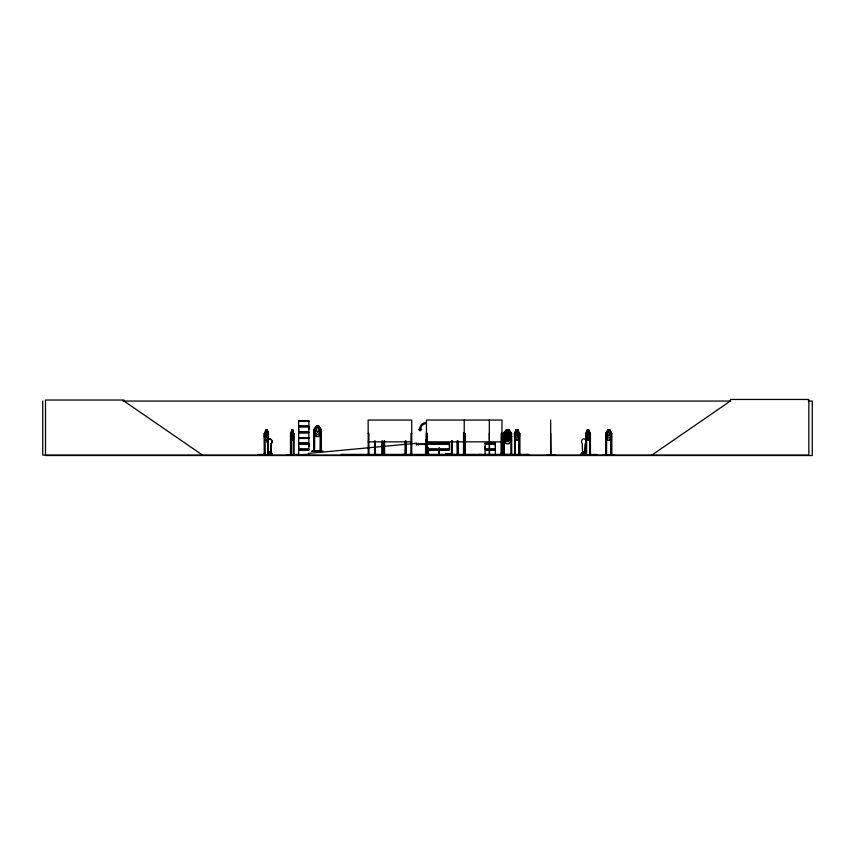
<?xml version="1.0" encoding="UTF-8"?>
<svg xmlns="http://www.w3.org/2000/svg" width="855" height="855" viewBox="0 0 855 855"><rect width="100%" height="100%" fill="white"/><g stroke="black" fill="none" stroke-linecap="round" stroke-linejoin="round"><path stroke-width="1.28" d="M298.673 449.025L298.673 444.012L308.869 444.012L308.858 449.025L298.673 449.025L298.684 446.524M298.673 431.882L298.673 426.88L308.869 426.88L308.858 431.882L298.673 431.882L298.684 429.381M308.858 446.524L308.858 444.012M308.858 429.381L308.858 426.88M449.409 446.524L449.409 444.012L439.235 444.012M485.148 449.025L485.148 444.012L495.344 444.012L495.334 449.025L485.148 449.025L485.159 446.524M495.334 446.524L495.334 444.012M485.373 455.063L493.538 454.967M546.74 454.668L554.906 454.636M291.149 433.111L291.063 455.074M293.65 433.111L293.703 455.074L293.917 433.261L292.88 440.165L291.747 440.165L290.711 433.261L291.833 429.798L292.88 429.798L293.5 433.293M264.943 433.111L264.911 455.063M268.139 433.111L268.021 455.074M586.188 438.412L586.306 455.074L586.295 433.025M515.009 433.111L514.924 455.074M606.409 433.111L606.43 455.074M611.069 433.111L610.983 455.074M585.397 443.531L584.927 454.026L585.397 443.531A2.725 2.276 -90 0 0 585.397 439.673A2.725 2.276 -90 0 0 582.191 439.673A2.725 2.276 -90 0 0 582.191 443.531L582.661 454.026M271.259 443.531L270.757 454.026L271.334 443.531A2.725 2.394 -90 0 0 271.334 439.673A2.725 2.394 -90 0 0 267.957 439.673A2.725 2.394 -90 0 0 267.957 443.531L268.449 454.026L267.872 443.531A2.725 2.394 -90 0 1 267.872 439.673A2.725 2.394 -90 0 1 271.259 439.673A2.725 2.394 -90 0 1 271.259 443.531L271.334 443.531M314.736 429.488L313.849 429.605L313.881 451.397L313.988 429.605L316.35 426.121L318.84 426.121L321.288 429.584L321.288 433.036L318.84 436.488L316.318 436.488L313.871 433.036L316.35 436.488L318.797 436.403L321.288 433.036M504.343 433.132L504.365 455.074L500.164 454.668M510.937 433.111L511.547 433.293L508.875 429.894L506.192 429.894L504.856 433.293L504.856 435.879L506.652 437.931L508.436 437.931L510.211 435.879L510.211 433.293L508.875 429.894M267.765 454.112L271.847 454.433L271.847 453.3M583.046 452.851C583.27 452.145 583.057 452.423 583.58 452.851M583.505 452.199L582.736 452.498L583.676 452.37M583.292 452.519L582.789 452.348M270.127 452.84C270.148 452.605 269.817 452.156 269.763 452.851M270.597 452.348L270.03 452.605L270.597 452.68M270.682 452.519L269.742 452.188L269.678 452.797M292.175 430.343C290.668 438.872 294.622 435.975 292.1 430.343M485.127 455.063L495.355 454.86L495.344 450.029L485.148 450.029L485.148 454.86M291.844 429.894L291.341 435.879L292.015 437.931L292.699 437.931L293.372 433.293L292.859 429.894L291.758 429.894M308.879 454.86L286.778 454.967L297.487 454.668M265.841 429.894L265.189 435.879L266.055 437.931L266.92 437.931L267.786 433.293L267.134 429.894L265.755 429.894M261.534 454.433L260.593 455.074L272.061 455.063M267.658 455.063L267.743 437.129M267.839 455.01L267.989 433.293M387.379 455.063L375.377 454.507M586.562 433.293L587.278 429.894L588.774 429.894L589.394 435.879L588.464 437.931L587.513 437.931L586.562 433.293L585.857 433.293L585.921 455.074M517.809 429.894L518.632 435.879L517.542 437.931L516.441 437.931L515.33 435.879L515.33 433.293L516.153 429.894L517.884 429.894M269.998 452.509L270.543 452.552L269.646 452.284M270.041 452.701L270.554 452.284L270.105 452.765M611.015 433.282L611.763 433.293M603.01 454.668L614.649 454.967M448.939 454.668L460.492 454.668L455.555 455.02M453.877 455.02L439.246 454.721M316.393 426.218L315.185 432.202L316.799 434.255L318.402 434.255L319.994 432.202L318.797 426.218L316.35 426.218L313.871 429.584M424.198 455.01L428.387 455.074M466.338 455.01L462.181 454.636L466.167 455.02M462.213 455.01L466.21 454.967M264.719 454.668L264.494 433.261L265.82 429.798M267.081 440.165C269.026 436.926 268.898 433.164 267.081 429.798M268.438 436.681L267.155 440.165L265.734 440.165L264.419 436.713L264.494 433.261M368.024 454.967L368.056 454.283M588.7 440.079L590.239 436.713L588.721 440.165L587.257 440.165L585.857 436.681L587.353 440.079M516.196 440.165L514.507 436.681L514.518 433.261L516.196 429.798M516.228 429.894L514.571 433.293L514.592 455.074M517.841 440.165L519.53 436.681L519.594 433.261L517.841 429.798M609.615 440.079L611.635 436.713L609.647 440.165M508.875 440.079L511.557 436.681L508.875 433.346L506.192 433.346L504.856 436.745L504.856 439.342L506.652 441.394L508.436 441.394L510.211 439.342L510.211 436.745L508.875 433.346M511.653 440.175L508.917 443.627L506.149 443.627L503.424 440.175L503.424 433.261L506.149 429.798L508.917 429.798L511.653 433.261L511.739 455.02M581.015 455.063L596.833 454.86M581.453 455.052L582.084 455.074M584.617 454.721C582.276 455.127 586.434 455.662 584.617 453.3M593.413 454.433L593.231 455.063M593.894 455.063L594.268 455.052M595.988 455.063L596.651 455.063M596.416 455.052L596.822 454.433L587.759 454.721M270.768 453.3L272.125 453.3L272.392 455.052L257.718 455.074L257.943 454.433L266.429 454.721M258.68 454.881L257.943 454.721L272.125 454.721L271.238 455.063M258.915 455.052L257.986 454.881M293.66 455.063L293.928 454.433M296.61 455.063L296.792 454.433M305.032 455.063L305.459 455.074M307.672 455.052L307.212 455.063M308.366 455.052L307.907 455.063M651.873 455.074L730.362 401.059L730.362 399.467L808.841 399.467L808.841 455.074L42.75 455.074L42.75 401.059M581.229 454.881L596.865 454.881M261.555 454.881L260.593 455.074M294.59 454.881L293.928 454.721M297.465 454.881L296.803 454.721M304.305 455.074L304.765 455.074M311.658 451.344L323.34 451.344M374.362 455.02L374.469 454.283M298.651 437.728L308.879 437.984M453.92 454.967L439.203 455.063M425.523 455.031L425.64 443.734L426.549 443.734M582.821 452.199L583.367 452.69M269.667 452.199L270.49 452.231M519.017 455.074L519.038 433.282L519.744 433.293L519.765 455.074M308.281 453.439L416.31 443.285M504.236 433.25L503.542 433.293L503.627 455.074M122.992 401.059L730.769 401.059M808.242 401.059L812.25 401.059L812.25 455.533L45.507 455.533L45.507 400.033L123.996 400.033L123.996 401.059L202.475 455.074M298.662 420.842L308.879 420.842M298.684 421.344L308.858 421.344M298.609 426.218L308.944 426.218M298.609 426.527L308.944 426.527M320.497 429.306L320.411 451.397M265.734 429.798L267.155 429.798L268.481 433.261L267.743 433.293M516.131 429.798L517.906 429.798M609.679 429.894L607.723 429.894L606.772 433.293L606.772 435.879L608.044 437.931L609.305 437.931L610.556 435.879L609.615 429.894M588.293 430.343L587.278 433.293L587.738 436.146L588.7 434.81L588.219 430.343M609.038 430.343L608.343 430.343L607.723 433.293L608.343 436.146L609.615 434.81L608.974 430.343M298.609 432.235L308.944 432.235M298.609 432.545L308.944 432.545M510.798 433.25L510.884 455.074M514.443 433.261L515.266 433.293M514.945 433.25L514.753 455.074M519.519 433.261L519.519 455.074L519.573 454.283M585.889 433.261L587.332 429.798L588.796 429.798L590.196 433.293L590.185 455.074M606.484 455.074L606.623 433.293L605.757 433.261L607.755 429.798L609.711 429.798L611.635 433.261L611.763 455.074M264.89 433.293L264.227 433.293L264.184 455.074M291.106 433.293L290.486 433.293L290.476 455.074L291.095 454.283M368.142 433.293L368.879 433.293L368.965 455.074M411.725 433.293L410.988 433.293L410.902 455.074M463.431 433.293L465.024 433.293L465.099 455.074M489.306 433.293L489.594 455.074L489.637 454.283M550.673 433.293L550.962 455.074M264.419 436.713L265.82 440.165M293.799 436.681L292.795 440.165L291.833 429.798M514.443 436.713L516.228 440.079M519.466 436.681L517.906 440.165L516.131 440.165M298.684 437.589L308.858 437.589L308.869 432.897L298.673 432.897L298.673 437.717L308.879 437.717M298.684 438.476L308.858 438.476M607.755 440.165L605.757 436.713L607.691 440.165L609.711 440.165M426.645 440.24L425.843 440.24L426.645 440.069L426.645 440.977L425.843 440.977M425.843 440.891L426.645 440.806M368.142 441.843L411.725 441.843M426.474 441.843L501.992 441.843M428.558 443.008L438.754 443.008M439.235 443.008L449.42 443.008M485.148 443.008L495.344 443.008M298.609 443.36L308.944 443.36M428.494 443.36L438.829 443.36M439.16 443.36L449.495 443.36M485.084 443.36L495.419 443.36M508.875 443.542L506.192 443.542L503.52 440.143M298.609 443.67L308.944 443.67M428.494 443.67L438.829 443.67M439.16 443.67L449.495 443.67M485.084 443.67L495.419 443.67M418.127 443.948L424.935 443.948M428.558 444.012L438.754 444.012M418.127 444.408L424.935 444.408M425.64 444.632L426.549 444.632M425.64 444.867L426.549 444.867M425.843 447.336L426.645 447.336L426.666 455.031M425.843 447.507L428.28 447.422M425.843 440.069L425.843 448.244L428.28 448.159M425.843 448.244L426.645 448.244M428.558 449.025L438.754 449.025M439.235 449.025L449.42 449.025L449.42 444.012M298.609 449.367L308.944 449.367M428.494 449.367L438.829 449.367M439.16 449.367L449.495 449.367M485.084 449.367L495.419 449.367M298.609 449.677L308.944 449.677M428.494 449.677L438.829 449.677M439.16 449.677L449.495 449.677M485.084 449.677L495.419 449.677M308.869 450.029L298.673 450.029L298.651 455.063M449.42 450.029L439.235 450.029L439.235 454.86M320.283 450.606L321.224 450.606M314.587 450.831L320.411 450.831M311.979 450.98L315.634 450.948M582.715 453.3L581.208 453.3L581.208 454.721M585.857 453.3L584.35 453.3L584.35 454.433M263.19 454.208L265.007 454.208M589.181 454.208L590.987 454.208M293.169 454.283L302.413 454.721M303.717 454.433L307.821 454.433M550.599 454.283L551.058 455.074M585.59 454.433L581.475 454.433L581.475 453.3M585.878 454.283L586.648 454.283M605.832 454.283L606.697 454.283L606.687 455.074M610.962 454.283L611.838 454.283L611.817 455.074M402.406 454.657L409.641 455.063M504.365 454.507L510.724 454.507M286.778 454.668L308.858 454.721M438.743 454.721L422.007 455.074L438.765 454.86L438.754 450.029L428.558 450.029L428.569 454.721M460.492 454.668L455.459 455.074M485.159 454.721L495.334 454.721M314.736 429.434L314.587 451.397M411.95 455.02L411.811 454.283M581.892 454.881L581.197 454.721M500.474 455.02L500.432 454.4M522.971 455.02L511.386 455.01L511.461 454.283M593.851 455.01L582.554 455.074M297.487 455.01L297.508 454.433M503.52 436.681L506.192 440.079M318.797 426.121L321.202 429.605M609.647 429.798L611.571 433.293L611.443 455.074M504.204 454.967L504.194 454.283M290.743 436.681L291.833 440.165M611.357 454.283L611.325 455.074M611.24 433.293L611.175 455.074M606.099 433.293L606.099 455.074M605.939 454.283L606.045 455.074M605.821 433.261L605.906 455.074M590.463 455.074L590.42 433.293L589.726 432.983L589.747 455.074M590.41 454.283L590.41 455.074M590.036 438.412L589.982 455.074M586.573 437.129L586.626 455.074M586.145 454.283L586.145 455.074M583.538 454.433L583.538 452.049L582.394 452.049L582.394 454.433M583.431 452.049L583.431 454.433M582.501 452.049L582.501 454.433M550.684 420.051L550.673 455.074M529.042 455.074L529.042 454.4L341.337 454.4L341.337 455.074M527.663 454.4L527.663 455.074M526.872 454.4L526.872 455.074M519.295 435.847L519.241 455.074M515.266 437.129L515.319 455.074M515.095 454.283L515.095 455.074M514.539 454.283L514.539 455.074M510.724 454.283L510.724 455.074M503.456 454.283L503.456 455.074M502.077 455.074L502.131 433.293L501.351 433.293L501.276 455.074M501.896 455.074L501.992 420.051L426.474 420.051L426.378 455.074M501.874 454.283L501.81 455.074M501.586 454.283L501.607 455.074M501.49 433.293L501.415 455.074M489.317 420.051L489.306 455.074M489.231 454.283L489.22 455.074M480.489 454.4L480.489 455.074M479.698 454.4L479.698 455.074M479.11 454.4L479.11 455.074M464.885 433.293L464.96 455.074M464.789 454.283L464.767 455.074M464.5 454.283L464.5 455.074M464.383 433.293L464.383 455.074M464.244 420.051L464.147 455.074M464.073 433.293L463.955 455.074M463.688 454.283L463.666 455.074M463.581 433.293L463.506 455.074M463.357 454.283L463.357 455.074M457.97 440.977L458.034 455.074M457.799 440.977L457.863 455.074M457.703 454.283L457.682 455.074M457.382 440.977L457.511 455.074M457.211 440.977L457.318 455.074M457.147 454.283L457.147 455.074M453.257 454.4L453.257 455.074M452.487 455.074L452.498 453.716L449.773 453.716L449.805 455.074M452.21 440.977L452.284 455.074M452.038 440.977L452.103 455.074M451.964 453.716L451.878 455.074M451.75 454.283L451.718 455.074L451.632 440.977M451.451 440.977L451.472 455.074M451.151 453.716L451.13 455.074M450.874 453.716L450.874 455.074M450.329 453.716L450.275 455.074M448.255 455.074L448.255 453.716L445.53 453.716L445.562 455.074M447.753 453.716L447.753 455.074M447.731 453.716L447.731 455.074M447.165 453.716L447.165 455.074M446.919 453.716L446.887 455.074M446.631 453.716L446.631 455.074M446.032 453.716L446.086 455.074M439.246 447.422L439.246 448.159M428.857 454.4L428.857 455.074M428.163 454.4L428.163 455.074M427.179 455.074L427.105 433.293L426.324 433.293L426.25 455.074M426.966 433.293L427.04 455.074M426.869 454.283L426.848 455.074M425.811 444.867L425.811 455.074M424.935 443.553L424.935 444.803M418.127 443.157L418.127 445.199M416.31 443.157L416.31 445.199M411.747 455.074L411.725 420.051L368.142 420.051L368.227 455.074M411.073 454.283L411.073 455.074M410.165 454.4L410.165 455.074M406.007 441.159L406.007 455.074M405.762 441.159L405.708 455.074M405.644 441.159L405.548 455.074M405.398 441.159L405.345 455.074L405.345 441.159M404.33 454.4L404.33 455.074M403.646 454.4L403.646 455.074M402.748 454.4L402.748 455.074M384.547 441.159L384.622 455.074M384.333 441.159L384.376 455.074L384.173 441.159M384.13 454.283L383.981 455.074L383.927 441.159M382.559 440.977L382.645 455.074M382.474 454.283L382.474 455.074M381.907 454.283L381.907 455.074M381.822 440.977L381.736 455.074M375.292 440.977L375.377 455.074M375.206 454.283L375.206 455.074M374.554 440.977L374.64 455.074M368.794 454.283L368.794 455.074M368.569 454.4L368.569 455.074M342.93 454.4L342.93 455.074M322.966 451.397L319.364 451.397M321.106 451.397L321.245 429.584L320.358 429.605L320.283 451.397M321.02 429.605L321.02 451.397M320.914 450.606L320.914 451.397M320.604 450.606L320.582 451.397M314.704 451.397L314.704 450.606L313.764 450.606L313.764 451.397M314.394 450.606L314.416 451.397M293.447 454.283L293.468 455.074M293.244 435.847L293.212 455.074M290.86 454.283L290.818 455.074L290.796 433.261M270.885 454.433L270.885 452.049L269.688 452.049L269.688 454.433M270.789 452.049L270.768 454.433M268.812 454.433L268.812 453.3L267.465 453.3L267.465 454.721M268.534 453.3C267.038 456.271 271.014 454.4 268.363 455.063L268.352 433.293M264.43 454.283L264.43 455.074M260.818 454.433L260.732 455.074M426.453 422.477A6.861 6.861 0 0 0 419.581 429.338L418.448 429.338L420.094 430.931L421.75 429.338L420.607 429.338A5.729 5.729 0 0 1 426.335 423.61M266.268 430.343L265.841 434.81L266.696 436.146L267.134 433.293L266.183 430.343M516.698 430.343L516.163 434.81L517.254 436.146L517.809 433.293L516.698 430.343M380.475 454.636L387.582 454.967L380.454 454.636M505.519 435.58L506.962 438.198L505.455 440.891L507.41 438.679C508.159 442.302 511.098 440.956 507.902 438.177L509.324 435.59L507.453 437.664L505.519 435.58M511.408 454.636L522.95 455.01L511.418 454.625M317.184 426.666L316.403 431.134L317.985 432.47L318.797 429.605L317.985 426.666L317.141 426.666M507.079 430.343L506.203 434.81L507.079 436.146L507.966 436.146L508.885 433.293L507.966 430.343L507.079 430.343M507.079 433.795L506.203 438.262L507.079 439.609L507.966 439.609L508.885 436.745L507.966 433.795L507.079 433.795M506.149 433.261L503.424 436.713L506.149 440.165L508.917 440.165L511.653 436.713L508.917 433.261L506.149 433.261M308.879 421.034L298.662 421.045L298.684 425.876L308.869 425.876L308.869 421.045M308.879 438.166L298.662 438.188L298.684 443.008L308.869 443.008L308.869 438.188"/></g></svg>
